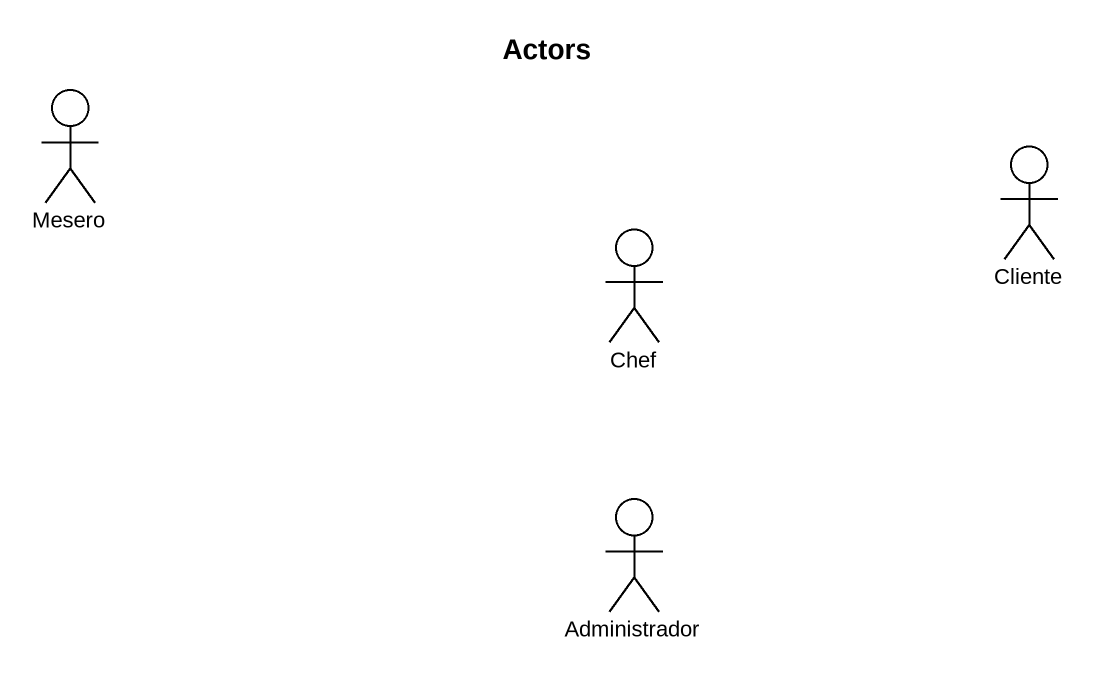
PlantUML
@startuml
title Actors
actor Mesero
actor Chef
actor Cliente
actor Administrador
@enduml
